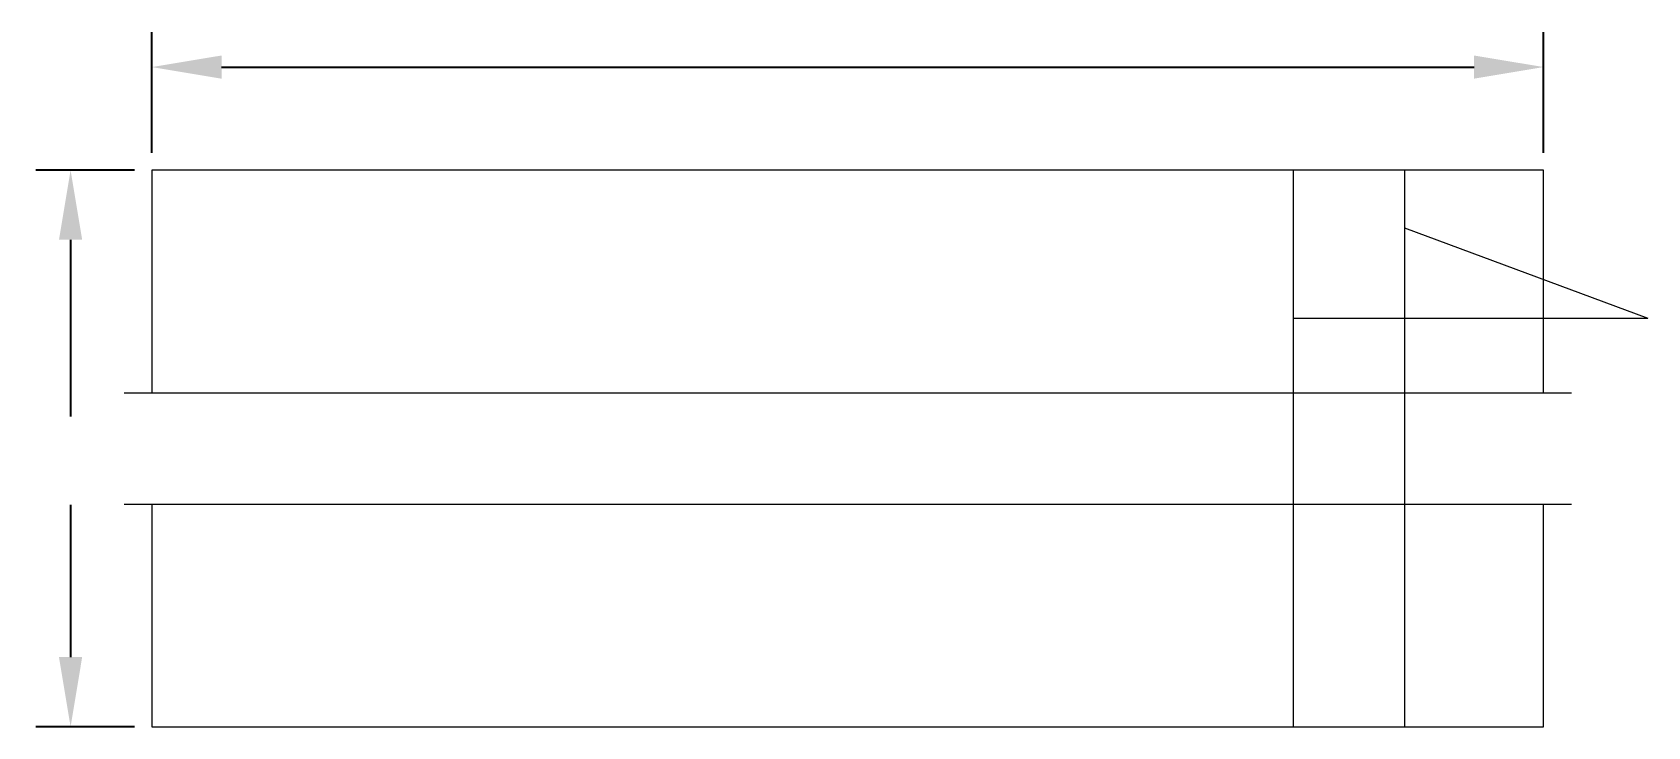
# Model space of a CAD drawing. Header units: millimetres. Extents: x -4.3 to 53.7, y 0 to 25.
import ezdxf

# ---------------------------------------------------------------- set-up
doc = ezdxf.new("R2010")
doc.units = ezdxf.units.MM
doc.linetypes.add('DASHED2', pattern=[9.525, 6.35, -3.175])
doc.styles.get("Standard").update_dxf_attribs({"font": 'arial.ttf'})
doc.dimstyles.new('ISO-25', dxfattribs={"dimtxt": 2.5, "dimasz": 2.5, "dimexe": 1.25, "dimexo": 0.625, "dimtad": 1, "dimtxsty": 'Standard', "dimcen": 2.5, "dimadec": 0, "dimazin": 0, "dimtfac": 1, "dimtmove": 0, "dimatfit": 3, "dimfxl": 1, "dimarcsym": 0})

# ---------------------------------------------------------------- blocks, each defined once
blk = doc.blocks.new('*D1')
at = {"color": 0, "linetype": 'DASHED2', "lineweight": -2, "transparency": 16777216}
for p, q in [((-0.625, 20), (-4.172, 20)), ((-2.922, 17.5), (-2.922, 2.5)), ((-0.625, 0), (-4.172, 0))]:
    blk.add_line(p, q, dxfattribs=at)
at = {"color": 0, "linetype": 'DASHED2', "lineweight": 200, "transparency": 16777216}
for points in [[(-3.339, 17.5), (-2.506, 17.5), (-2.922, 20)], [(-3.339, 2.5), (-2.506, 2.5), (-2.922, 0)]]:
    blk.add_solid(points, dxfattribs=at)
at = {"layer": 'Defpoints', "color": 0, "linetype": 'DASHED2', "lineweight": 200, "transparency": 16777216}
for p in [(0, 20), (0, 0), (-2.922, 0)]:
    blk.add_point(p, dxfattribs=at)
at = {"color": 0, "linetype": 'DASHED2', "lineweight": 9, "transparency": 16777216, "insert": (-4.297, 10), "char_height": 2.5, "width": 8.69031, "attachment_point": 5, "rotation": 90}
blk.add_mtext('{\\H0.6x; }', dxfattribs=at)
blk = doc.blocks.new('*D2')
at = {"color": 0, "lineweight": -2, "transparency": 16777216}
for p, q in [((0, 20.625), (0, 24.955)), ((50, 20.625), (50, 24.955)), ((2.5, 23.705), (47.5, 23.705))]:
    blk.add_line(p, q, dxfattribs=at)
at = {"color": 0, "lineweight": 200, "transparency": 16777216}
for points in [[(2.5, 24.121), (2.5, 23.288), (0, 23.705)], [(47.5, 24.121), (47.5, 23.288), (50, 23.705)]]:
    blk.add_solid(points, dxfattribs=at)
at = {"layer": 'Defpoints', "color": 0, "lineweight": 200, "transparency": 16777216}
for p in [(50, 23.705), (0, 20), (50, 20)]:
    blk.add_point(p, dxfattribs=at)

msp = doc.modelspace()

# ---------------------------------------------------------------- linework, layer by layer
at = {"lineweight": 9}
for p, q in [((50, 20), (0, 20)), ((0, 20), (0, 12)), ((50, 12), (50, 20)), ((45, 17.929), (53.737, 14.685)), ((41, 14.685), (53.737, 14.685)), ((-1, 12), (51, 12)), ((-1, 8), (51, 8)), ((0, 8), (0, 0)), ((50, 0), (50, 8)), ((0, 0), (50, 0))]:
    msp.add_line(p, q, dxfattribs=at)
at = {"lineweight": 20}
for p, q in [((41, 20), (41, 0)), ((45, 20), (45, 0))]:
    msp.add_line(p, q, dxfattribs=at)

# ---------------------------------------------------------------- dimensions: what is measured, and where the dimension line sits
at = {"lineweight": 9}
dim = msp.add_linear_dim(base=(50, 23.705), p1=(0, 20), p2=(50, 20), text=' ', dimstyle='ISO-25', dxfattribs=at)
dim.commit()
dim.dimension.update_dxf_attribs({"geometry": '*D2', "text_midpoint": (25, 23.705)})
at = {"linetype": 'DASHED2', "lineweight": 9}
dim = msp.add_linear_dim(base=(-2.922, 0), p1=(0, 20), p2=(0, 0), angle=90, text='{\\H0.6x; }', dimstyle='ISO-25', dxfattribs=at)
dim.commit()
dim.dimension.update_dxf_attribs({"geometry": '*D1', "text_midpoint": (-4.297, 10)})

doc.saveas('drawing.dxf')
